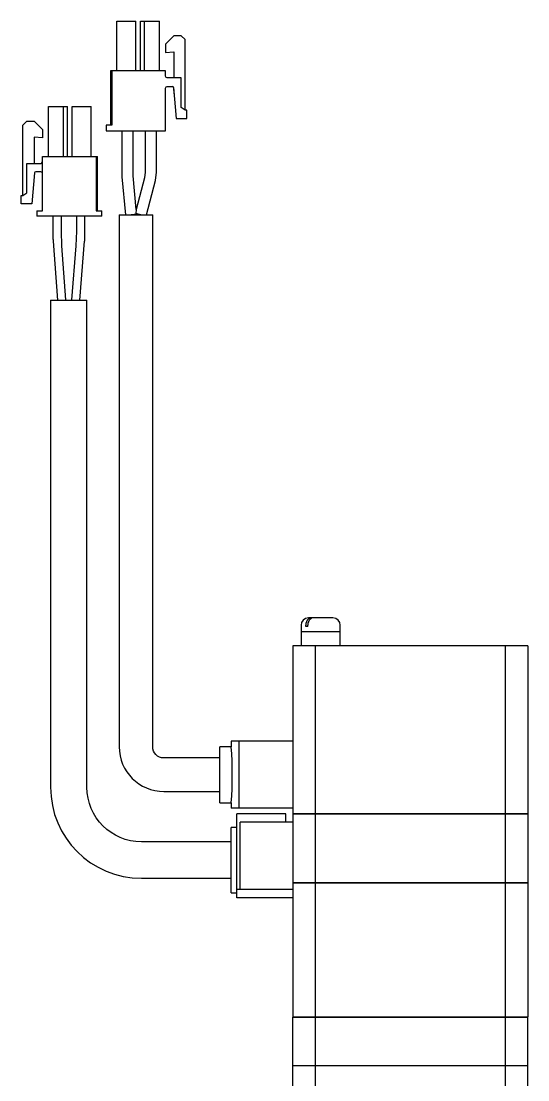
# Model space of a CAD drawing. Extents: x 0 to 1550, y -8 to 1198.
# Drawn here: x 635 to 725.5, y 198.5 to 387.6 of the extents above; entities that cross this region are included whole.
import ezdxf

# ---------------------------------------------------------------- set-up
doc = ezdxf.new("R2010")
doc.units = 0
doc.header["$LTSCALE"] = 0.5
doc.layers.add('MSM_CONTINUOUS', color=7, linetype='CONTINUOUS')

msp = doc.modelspace()

# ---------------------------------------------------------------- linework, layer by layer
at = {"layer": 'MSM_CONTINUOUS'}
for p, q in [((652.14, 378.7), (652.14, 387.6)), ((652.14, 378.7), (652.14, 387.6)), ((652.14, 387.6), (655.54, 387.6)), ((655.54, 378.7), (655.54, 387.6)), ((656.34, 378.7), (656.34, 387.6)), ((656.34, 387.6), (659.74, 387.6)), ((656.34, 378.7), (656.34, 387.6)), ((657.09, 378.7), (657.09, 387.6)), ((659.74, 378.7), (659.74, 387.6)), ((662.34, 385), (660.84, 383.5)), ((662.34, 385), (660.84, 383.5)), ((663.64, 385), (662.34, 385)), ((664.34, 384.3), (663.64, 385)), ((664.34, 371.7), (664.34, 384.3)), ((660.84, 383.5), (660.84, 382)), ((660.84, 383.5), (660.84, 382)), ((660.84, 382), (662.34, 382.13)), ((662.34, 382.13), (662.34, 377.45)), ((662.34, 382.13), (662.34, 377.45)), ((651.24, 378.7), (650.99, 378.7)), ((650.99, 378.7), (650.99, 369)), ((651.24, 378.7), (651.24, 369)), ((660.84, 378.7), (651.24, 378.7)), ((651.24, 378.7), (651.24, 369)), ((660.84, 377.75), (660.84, 378.7)), ((663.64, 377.45), (661.14, 377.45)), ((663.64, 372.2), (663.64, 377.45)), ((660.84, 368), (660.84, 375.65)), ((661.14, 375.95), (662.04, 375.95)), ((662.24, 375.77), (662.73, 370.2)), ((662.24, 375.77), (662.34, 374.62)), ((662.24, 375.77), (662.73, 370.2)), ((662.24, 375.77), (662.34, 374.62)), ((662.34, 374.62), (662.34, 374.62)), ((639.94, 363.45), (639.94, 372.35)), ((639.94, 372.35), (643.34, 372.35)), ((642.59, 363.45), (642.59, 372.35)), ((643.34, 363.45), (643.34, 372.35)), ((644.14, 363.45), (644.14, 372.35)), ((644.14, 372.35), (647.54, 372.35)), ((647.54, 363.45), (647.54, 372.35)), ((664.34, 371.7), (663.64, 372.2)), ((664.64, 371.7), (664.34, 371.7)), ((664.64, 370.2), (664.64, 371.7)), ((635.34, 369.05), (636.04, 369.75)), ((635.34, 356.45), (635.34, 369.05)), ((636.04, 369.75), (637.34, 369.75)), ((637.34, 369.75), (638.84, 368.25)), ((650.24, 369), (650.24, 368)), ((650.24, 369), (650.24, 368)), ((651.24, 369), (650.24, 369)), ((662.73, 370.2), (664.64, 370.2)), ((637.34, 366.88), (637.34, 362.2)), ((638.84, 366.75), (637.34, 366.88)), ((638.84, 368.25), (638.84, 366.75)), ((650.24, 368), (660.84, 368)), ((653.02, 368), (653.02, 360.1)), ((655.02, 360.1), (655.02, 368)), ((657.22, 368), (657.22, 360.64)), ((659.22, 360.64), (659.22, 368)), ((638.84, 353.75), (638.84, 363.45)), ((638.84, 363.45), (648.69, 363.45)), ((648.44, 363.45), (648.44, 353.75)), ((648.69, 353.75), (648.69, 363.45)), ((636.04, 356.95), (636.04, 362.2)), ((636.04, 362.2), (638.54, 362.2)), ((637.44, 360.52), (636.96, 354.95)), ((638.54, 360.7), (637.64, 360.7)), ((653.02, 360.1), (653.03, 359.81)), ((653.03, 359.81), (653.69, 353)), ((655.02, 360), (655.02, 360.1)), ((655.61, 353.95), (655.02, 360)), ((657.09, 359.63), (655.61, 353.95)), ((657.22, 360.64), (657.09, 359.63)), ((659.02, 359.13), (659.22, 360.64)), ((657.43, 353), (659.02, 359.13)), ((635.04, 356.45), (635.34, 356.45)), ((635.04, 354.95), (635.04, 356.45)), ((635.34, 356.45), (636.04, 356.95)), ((636.96, 354.95), (635.04, 354.95)), ((637.84, 353.75), (637.84, 352.75)), ((637.84, 353.75), (638.84, 353.75)), ((648.44, 353.75), (649.44, 353.75)), ((649.44, 352.75), (649.44, 353.75)), ((655.61, 353.95), (655.55, 353.22)), ((649.44, 352.75), (637.84, 352.75)), ((640.72, 352.75), (640.72, 349.12)), ((642.22, 350.12), (642.22, 352.75)), ((644.92, 352.75), (644.92, 350.12)), ((646.42, 349.15), (646.42, 352.75)), ((652.54, 353), (658.54, 353)), ((652.54, 353), (652.54, 258)), ((655.69, 353.1), (654.69, 353)), ((655.68, 353.19), (655.55, 353.22)), ((656.39, 353), (655.55, 353.22)), ((655.55, 353.22), (655.68, 353.19)), ((655.68, 353.19), (656.39, 353)), ((655.69, 353.1), (655.68, 353.19)), ((658.54, 258), (658.54, 353)), ((642.31, 347.49), (642.22, 350.12)), ((644.92, 350.12), (644.82, 347.49)), ((640.75, 348.32), (641.54, 337.75)), ((645.55, 337.75), (646.38, 348.29)), ((643.04, 337.81), (642.31, 347.49)), ((644.82, 347.49), (644.05, 337.81)), ((640.29, 337.75), (646.79, 337.75)), ((640.29, 337.75), (640.29, 250.75)), ((646.79, 250.75), (646.79, 337.75)), ((690.74, 281), (686.34, 281)), ((685.04, 279.7), (685.04, 278.55)), ((692.04, 278.55), (685.04, 278.55)), ((685.04, 278.5), (685.04, 276)), ((692.04, 278.5), (685.04, 278.5)), ((685.09, 278.55), (685.09, 278.5)), ((685.9, 279.5), (685.9, 279.7)), ((686.25, 279.5), (685.9, 279.5)), ((686.25, 279.5), (686.25, 279.7)), ((691.99, 278.5), (691.99, 278.55)), ((692.04, 278.55), (692.04, 279.7)), ((692.04, 276), (692.04, 278.5)), ((725.54, 276), (683.54, 276)), ((683.54, 276), (683.54, 246.05)), ((687.57, 276), (687.57, 246.05)), ((721.51, 276), (721.51, 246.05)), ((725.54, 276), (725.54, 246.05)), ((670.54, 248), (670.54, 258)), ((672.55, 258), (670.54, 258)), ((683.54, 259), (672.55, 259)), ((672.55, 259), (672.55, 258)), ((673.97, 247), (673.97, 259)), ((670.54, 256), (660.54, 256)), ((660.54, 250), (670.54, 250)), ((670.54, 248), (672.55, 248)), ((672.55, 248), (672.55, 247)), ((683.54, 247), (672.55, 247)), ((682.34, 246), (673.54, 246)), ((673.54, 231), (673.54, 246)), ((682.34, 244.5), (682.34, 246)), ((683.54, 246.05), (725.54, 246.05)), ((683.54, 246), (683.54, 209.75)), ((683.54, 246), (725.54, 246)), ((683.59, 246.05), (683.59, 246)), ((687.57, 246), (687.57, 233.75)), ((687.83, 246.05), (687.83, 246)), ((721.26, 246.05), (721.26, 246)), ((721.51, 246), (721.51, 233.75)), ((725.49, 246.05), (725.49, 246)), ((725.54, 246), (725.54, 233.75)), ((674.14, 232.5), (674.14, 244.5)), ((683.54, 244.5), (674.14, 244.5)), ((672.54, 231.93), (672.54, 243.57)), ((673.54, 243.57), (672.54, 243.57)), ((672.54, 241), (656.54, 241)), ((656.54, 234.5), (672.54, 234.5)), ((683.54, 233.75), (725.54, 233.75)), ((683.54, 233.7), (725.54, 233.7)), ((683.59, 233.75), (683.59, 233.7)), ((687.57, 233.7), (687.57, 209.75)), ((687.83, 233.75), (687.83, 233.7)), ((721.26, 233.75), (721.26, 233.7)), ((721.51, 233.7), (721.51, 209.75)), ((725.49, 233.75), (725.49, 233.7)), ((725.54, 233.7), (725.54, 209.75)), ((672.54, 231.93), (673.54, 231.93)), ((683.54, 232.5), (673.54, 232.5)), ((683.54, 231), (673.54, 231)), ((683.54, 209.75), (725.54, 209.75)), ((683.54, 209.7), (725.54, 209.7)), ((683.54, 194), (683.54, 209.7)), ((683.59, 209.75), (683.59, 209.7)), ((687.57, 209.7), (687.57, 201)), ((687.83, 209.75), (687.83, 209.7)), ((721.26, 209.75), (721.26, 209.7)), ((721.51, 209.7), (721.51, 201)), ((725.49, 209.75), (725.49, 209.7)), ((725.54, 194), (725.54, 209.7)), ((725.54, 201), (683.54, 201)), ((687.54, 201), (687.54, 196)), ((721.54, 196), (721.54, 201))]:
    msp.add_line(p, q, dxfattribs=at)
for points in [[(643.04, 337.81, 0), (643.04, 337.81, 0), (643.04, 337.81, 0), (643.04, 337.81, 0), (643.04, 337.8, 0), (643.04, 337.8, 0), (643.04, 337.8, 0), (643.04, 337.8, 0), (643.04, 337.8, 0), (643.04, 337.8, 0), (643.04, 337.8, 0), (643.04, 337.8, 0), (643.04, 337.8, 0), (643.04, 337.8, 0), (643.04, 337.8, 0), (643.04, 337.8, 0), (643.04, 337.8, 0), (643.04, 337.8, 0), (643.04, 337.8, 0), (643.04, 337.8, 0), (643.04, 337.8, 0), (643.04, 337.8, 0), (643.04, 337.8, 0), (643.04, 337.8, 0), (643.04, 337.8, 0), (643.04, 337.8, 0), (643.04, 337.8, 0), (643.04, 337.79, 0), (643.04, 337.79, 0), (643.04, 337.79, 0), (643.04, 337.79, 0), (643.04, 337.79, 0), (643.04, 337.79, 0), (643.04, 337.79, 0), (643.04, 337.79, 0), (643.04, 337.79, 0), (643.04, 337.79, 0), (643.04, 337.79, 0), (643.04, 337.79, 0), (643.04, 337.79, 0), (643.04, 337.79, 0), (643.04, 337.79, 0), (643.04, 337.79, 0), (643.04, 337.79, 0), (643.04, 337.79, 0), (643.04, 337.79, 0), (643.04, 337.79, 0), (643.04, 337.79, 0), (643.04, 337.79, 0), (643.04, 337.79, 0), (643.04, 337.78, 0), (643.04, 337.78, 0), (643.04, 337.78, 0), (643.04, 337.78, 0), (643.04, 337.78, 0), (643.04, 337.78, 0), (643.04, 337.78, 0), (643.04, 337.78, 0), (643.04, 337.78, 0), (643.04, 337.78, 0), (643.04, 337.78, 0), (643.04, 337.78, 0), (643.04, 337.78, 0), (643.04, 337.78, 0), (643.03, 337.78, 0), (643.03, 337.78, 0), (643.03, 337.78, 0), (643.03, 337.78, 0), (643.03, 337.78, 0), (643.03, 337.78, 0), (643.03, 337.78, 0), (643.03, 337.77, 0), (643.03, 337.77, 0), (643.03, 337.77, 0), (643.03, 337.77, 0), (643.03, 337.77, 0), (643.03, 337.77, 0), (643.03, 337.77, 0), (643.03, 337.77, 0), (643.03, 337.77, 0), (643.03, 337.77, 0), (643.03, 337.77, 0), (643.03, 337.77, 0), (643.03, 337.77, 0), (643.03, 337.77, 0), (643.03, 337.77, 0), (643.03, 337.77, 0), (643.03, 337.77, 0), (643.03, 337.77, 0), (643.03, 337.77, 0), (643.03, 337.77, 0), (643.03, 337.77, 0), (643.03, 337.77, 0), (643.03, 337.77, 0), (643.03, 337.76, 0), (643.03, 337.76, 0), (643.03, 337.76, 0), (643.03, 337.76, 0), (643.03, 337.76, 0), (643.03, 337.76, 0), (643.03, 337.76, 0), (643.02, 337.76, 0), (643.02, 337.76, 0), (643.02, 337.76, 0), (643.02, 337.76, 0), (643.02, 337.76, 0), (643.02, 337.76, 0), (643.02, 337.76, 0), (643.02, 337.76, 0), (643.02, 337.76, 0), (643.02, 337.76, 0), (643.02, 337.76, 0), (643.02, 337.76, 0), (643.02, 337.76, 0), (643.02, 337.76, 0), (643.02, 337.76, 0), (643.02, 337.75, 0), (643.02, 337.75, 0), (643.02, 337.75, 0), (643.02, 337.75, 0), (643.02, 337.75, 0), (643.02, 337.75, 0), (643.02, 337.75, 0), (643.02, 337.75, 0), (643.02, 337.75, 0), (643.02, 337.75, 0), (643.02, 337.75, 0), (643.02, 337.75, 0), (643.01, 337.75, 0)], [(644.07, 337.75, 0), (644.07, 337.75, 0), (644.07, 337.75, 0), (644.07, 337.75, 0), (644.07, 337.75, 0), (644.07, 337.75, 0), (644.07, 337.75, 0), (644.07, 337.75, 0), (644.07, 337.75, 0), (644.07, 337.75, 0), (644.07, 337.75, 0), (644.07, 337.75, 0), (644.07, 337.76, 0), (644.07, 337.76, 0), (644.07, 337.76, 0), (644.07, 337.76, 0), (644.07, 337.76, 0), (644.07, 337.76, 0), (644.07, 337.76, 0), (644.07, 337.76, 0), (644.07, 337.76, 0), (644.07, 337.76, 0), (644.06, 337.76, 0), (644.06, 337.76, 0), (644.06, 337.76, 0), (644.06, 337.76, 0), (644.06, 337.76, 0), (644.06, 337.76, 0), (644.06, 337.76, 0), (644.06, 337.76, 0), (644.06, 337.76, 0), (644.06, 337.76, 0), (644.06, 337.76, 0), (644.06, 337.77, 0), (644.06, 337.77, 0), (644.06, 337.77, 0), (644.06, 337.77, 0), (644.06, 337.77, 0), (644.06, 337.77, 0), (644.06, 337.77, 0), (644.06, 337.77, 0), (644.06, 337.77, 0), (644.06, 337.77, 0), (644.06, 337.77, 0), (644.06, 337.77, 0), (644.06, 337.77, 0), (644.06, 337.77, 0), (644.06, 337.77, 0), (644.05, 337.77, 0), (644.05, 337.77, 0), (644.05, 337.77, 0), (644.05, 337.77, 0), (644.05, 337.77, 0), (644.05, 337.77, 0), (644.05, 337.77, 0), (644.05, 337.78, 0), (644.05, 337.78, 0), (644.05, 337.78, 0), (644.05, 337.78, 0), (644.05, 337.78, 0), (644.05, 337.78, 0), (644.05, 337.78, 0), (644.05, 337.78, 0), (644.05, 337.78, 0), (644.05, 337.78, 0), (644.05, 337.78, 0), (644.05, 337.78, 0), (644.05, 337.78, 0), (644.05, 337.78, 0), (644.05, 337.78, 0), (644.05, 337.78, 0), (644.05, 337.78, 0), (644.05, 337.78, 0), (644.05, 337.78, 0), (644.05, 337.79, 0), (644.05, 337.79, 0), (644.05, 337.79, 0), (644.05, 337.79, 0), (644.05, 337.79, 0), (644.05, 337.79, 0), (644.05, 337.79, 0), (644.05, 337.79, 0), (644.05, 337.79, 0), (644.05, 337.79, 0), (644.05, 337.79, 0), (644.05, 337.79, 0), (644.05, 337.79, 0), (644.05, 337.79, 0), (644.05, 337.79, 0), (644.05, 337.79, 0), (644.05, 337.79, 0), (644.05, 337.79, 0), (644.05, 337.79, 0), (644.05, 337.79, 0), (644.05, 337.79, 0), (644.05, 337.79, 0), (644.05, 337.8, 0), (644.05, 337.8, 0), (644.05, 337.8, 0), (644.05, 337.8, 0), (644.05, 337.8, 0), (644.05, 337.8, 0), (644.05, 337.8, 0), (644.05, 337.8, 0), (644.04, 337.8, 0), (644.04, 337.8, 0), (644.04, 337.8, 0), (644.04, 337.8, 0), (644.04, 337.8, 0), (644.04, 337.8, 0), (644.04, 337.8, 0), (644.04, 337.8, 0), (644.04, 337.8, 0), (644.04, 337.8, 0), (644.04, 337.8, 0), (644.04, 337.8, 0), (644.04, 337.8, 0), (644.04, 337.8, 0), (644.04, 337.81, 0), (644.04, 337.81, 0), (644.04, 337.81, 0), (644.04, 337.81, 0), (644.04, 337.81, 0), (644.04, 337.81, 0), (644.04, 337.81, 0), (644.04, 337.81, 0), (644.04, 337.81, 0), (644.04, 337.81, 0), (644.04, 337.81, 0)]]:
    msp.add_polyline3d(points, dxfattribs=at)
at = {"layer": 'MSM_CONTINUOUS', "extrusion": (0, 0, -1)}
for centre, radius, start, end in [((-661.14, 377.75), 0.3, 270, 0), ((-661.14, 375.65), 0.3, 0, 90), ((-662.04, 375.75), 0.2, 90, 175), ((-660.54, 258), 2, 270, 0), ((-656.54, 250.75), 9.75, 270, 0)]:
    msp.add_arc(centre, radius, start, end, dxfattribs=at)
at = {"layer": 'MSM_CONTINUOUS'}
for centre, radius, start, end in [((662.04, 375.75), 0.2, 5, 90), ((662.04, 375.75), 0.2, 5, 90), ((638.54, 362.5), 0.3, 270, 0), ((637.64, 360.5), 0.2, 90, 175), ((638.54, 360.4), 0.3, 0, 90), ((651.47, 349.12), 10.75, 180, 184.2892), ((635.67, 349.15), 10.75, 355.452, 360), ((686.34, 279.7), 1.3, 90, 180), ((687.3, 279.78), 1.41, 131.3743, 182.8178), ((687.63, 279.79), 1.39, 132.8199, 183.04), ((686.84, 280.25), 0.751, 91.7681, 128.8955), ((687.2, 280.25), 0.754, 95.8166, 131.8939), ((690.74, 279.7), 1.3, 360, 90), ((660.54, 258), 8, 180, 270), ((612.76, 253), 60, 355.2198, 4.7802), ((656.54, 250.75), 16.25, 180, 270)]:
    msp.add_arc(centre, radius, start, end, dxfattribs=at)

doc.saveas('drawing.dxf')
